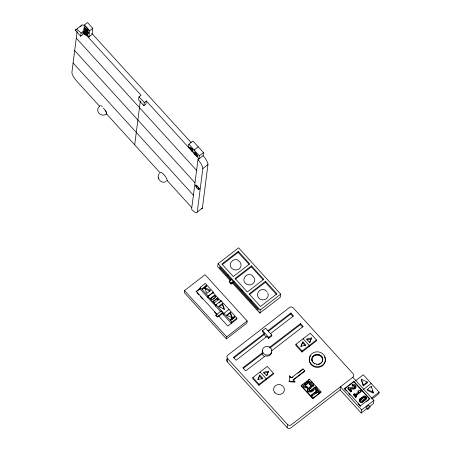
<?xml version="1.0" encoding="UTF-8"?>
<svg xmlns="http://www.w3.org/2000/svg" width="451" height="451" viewBox="0 0 451 451"><rect width="100%" height="100%" fill="white"/><g stroke="black" fill="none" stroke-linecap="round" stroke-linejoin="round"><path stroke-width="0.68" d="M304.718 370.818L293.184 379.731L294.937 381.664L294.875 382.177L289.164 381.664L289.672 375.875L291.431 377.803L302.965 368.89L304.718 370.818L304.65 371.336L293.116 380.249M77.138 31.502L71.912 72.29A8.107 2.3 52.3 0 0 76.783 81.186L99.598 106.267A5.406 4.984 7.3 0 0 99.006 113.297A5.406 4.984 7.3 0 0 106.616 113.985L160.15 172.829A5.406 1.533 52.3 0 1 164.829 175.693A5.406 1.533 52.3 0 1 166.571 181.065M77.476 28.847L75.43 30.431L80.695 36.215L81.09 33.115L83.655 31.136L84.45 24.929L87.528 22.55L92.793 28.34L91.998 34.547L88.92 36.92L87.167 34.992M83.142 31.531L82.742 34.631L80.695 36.215M84.765 30.6L83.739 31.395L83.474 33.43L84.134 34.152L84.393 33.955L84.653 31.92L85.312 32.641L85.047 34.676L84.393 33.955M87.325 32.241L87.584 30.2L86.71 29.236L86.445 31.271L87.325 32.241L88.097 31.643L88.357 29.608L85.724 26.716L84.438 27.703L84.179 29.738L85.059 30.707L85.312 30.505L85.577 28.469L86.451 29.433L86.192 31.474L85.312 30.505M84.134 34.152L84.393 32.117L85.932 30.927L87.906 33.098L87.646 35.133L86.88 35.73L87.139 33.695L87.906 33.098M85.059 30.707L85.318 28.667L86.598 27.68M85.307 34.479L85.566 32.444L86.226 33.165L85.966 35.206L85.307 34.479L85.047 34.676M85.966 35.206L86.479 32.968L87.139 33.695M88.92 36.92L89.715 30.713L92.793 28.34M86.22 35.003L141.062 95.2L139.009 96.785L138.615 99.891L143.88 105.675L145.932 104.091L146.327 100.99L198.981 158.87L199.381 155.77L203.48 152.601L192.949 141.022L188.851 144.19L188.45 147.297M134.702 144.856L140.323 100.962M143.88 105.675L144.275 102.574L146.327 100.99M191.991 151.254L192.188 149.704L192.701 149.309L189.967 147.189L189.454 147.584L191.991 151.254L192.504 150.859L192.701 149.309M193.716 153.081L194.116 149.98L198.215 146.812M194.623 154.152L194.821 152.601L195.334 152.201L197.865 155.871L197.352 156.271L194.623 154.152L195.136 153.757M203.085 155.702L197.961 159.665L191.596 209.32A8.107 2.3 52.3 0 0 197.262 212.004L202.386 208.041L207.95 164.592A8.107 2.3 52.3 0 0 203.085 155.702L203.48 152.601M198.22 188.868L198.158 189.386L196.399 187.453L196.467 186.94L195.587 185.975L195.723 184.938L196.597 185.902L196.664 185.384L198.423 187.317L198.355 187.83L199.229 188.8L199.1 189.832L198.22 188.868L199.246 188.073M196.399 187.453L197.493 186.145L196.467 186.94M184.549 290.534L184.284 292.603L226.408 338.91L246.917 323.063L247.182 320.994L205.058 274.687L184.549 290.534L226.673 336.841L226.408 338.91M197.262 212.004L202.826 168.556A8.107 2.3 52.3 0 0 197.961 159.665M200.069 288.403L196.224 291.374L196.157 291.887L200.002 288.916L200.199 287.366L205.329 283.403L213.227 292.085L213.092 293.122M204.607 288.589L204.737 287.558L210.611 290.41L206.767 293.381L204.737 287.558M206.034 286.56L206.169 285.528L206.659 286.069L202.741 289.108M207.9 297.598L208.097 296.048L213.227 292.085M214.496 295.27L210.645 298.241L210.583 298.759L214.428 295.788L214.496 295.27L215.809 296.719L215.741 297.237L214.428 295.788M217.128 298.162L213.278 301.133L213.216 301.651L217.061 298.68L217.128 298.162L218.442 299.611L218.374 300.129L217.061 298.68M231.882 282.394L259.81 313.09L280.313 297.243L280.714 294.142L238.59 247.836L218.081 263.683L217.681 266.783L230.461 280.832M214.529 303.1L214.597 302.582L218.442 299.611M215.798 306.285L215.995 304.729L221.125 300.772L236.922 318.135L236.786 319.167L227.817 326.101L218.611 315.982L217.326 316.968L215.843 315.339L221.018 310.987L222.501 312.622L222.388 313.524L218.543 316.495L218.611 315.982M217.326 316.968L222.501 312.622M219.006 302.869L221.058 301.285L221.125 300.772M224.124 309.651L222.326 304.47L222.456 303.433L218.611 306.404L224.485 309.262L222.456 303.433M223.696 314.967L223.893 313.411L229.023 309.454M231.442 279.552L229.396 281.136L229.26 282.174L231.013 284.102L234.092 281.723M231.013 284.102L231.149 283.065L233.201 281.48M230.224 313.152L230.354 312.12L226.509 315.091L232.383 317.944L232.248 318.981L230.224 313.152L226.926 315.7M222.304 264.636L238.162 252.385L238.291 251.348L249.702 263.891L233.297 276.57L221.886 264.027L238.291 251.348M236.922 318.135L231.791 322.093L231.594 323.649L222.388 313.524M340.116 389.856L361.178 413.009L361.578 409.903L340.511 386.749L340.116 389.856L290.901 427.886A2.7 2.492 7.3 0 1 287.095 427.537L227.197 361.696L227.597 358.596A2.7 2.492 7.3 0 1 227.89 355.078L289.412 307.543A2.7 2.492 7.3 0 1 293.218 307.886L353.11 373.732A2.7 2.492 7.3 0 1 352.817 377.245L373.879 400.398L373.484 403.498L369.735 406.396M234.306 316.461L230.461 319.432L231.121 320.154L234.965 317.183L234.306 316.461L234.17 317.493L230.811 320.092M235.467 279.107L251.325 266.857L251.455 265.819L263.745 279.327L247.334 292L235.05 278.498L251.455 265.819M259.81 313.09L260.204 309.989L280.714 294.142M252.893 377.543L252.757 378.581L258.902 385.329L273.255 374.24L273.391 373.202L267.246 366.454L252.893 377.543L259.032 384.297L258.902 385.329M249.504 294.542L265.363 282.292L265.498 281.255L276.908 293.798L260.503 306.471L249.093 293.934L265.498 281.255M264.213 333.588L233.455 357.355L236.087 360.248L266.845 336.48L268.599 338.408L271.677 336.034L271.806 334.997L265.667 328.243L262.589 330.622L262.459 331.66L264.213 333.588L264.077 334.619L233.866 357.964M264.179 356.363L262.589 354.616L262.341 352.49A4.73 4.363 7.3 0 1 262.527 350.235M258.209 379.291L259.81 375.074L262.882 378.451L257.758 379.533L259.81 375.074M268.599 338.408L268.734 337.376L271.806 334.997M266.079 379.787L266.214 378.75L260.069 371.996M268.525 371.212L266.468 375.677L263.401 372.3L268.525 371.212L268.39 372.25L263.908 373.197M268.255 331.395L290.737 314.02L290.872 312.988L293.505 315.88L270.47 333.678M289.672 375.875L289.61 376.393L290.923 377.837M289.164 381.664L289.232 381.146L294.937 381.664M295.957 344.271L295.822 345.303L301.967 352.056L316.32 340.962L316.455 339.93L310.311 333.176L295.957 344.271L302.097 351.019L301.967 352.056M287.095 427.537L287.49 424.436L227.597 358.596M269.845 348.02L300.394 324.635L300.524 323.598L303.157 326.496L271.57 350.901M300.98 346.656L302.875 341.796L305.947 345.173L300.823 346.261L302.875 341.796M302.897 369.408L302.965 368.89M301.172 385.983L301.24 385.464L309.442 379.128L321.022 391.857L320.954 392.376L312.752 398.712L301.172 385.983L302.813 384.714M309.144 346.509L309.279 345.477L303.134 338.724M303.799 385.43A2.362 2.182 7.3 0 1 304.493 384.511L304.555 383.998L307.289 381.884A2.362 2.182 7.3 0 1 310.621 382.183A2.362 2.182 7.3 0 1 310.361 385.261L309.487 384.297A1.015 0.936 7.3 0 0 309.595 382.978A1.015 0.936 7.3 0 0 308.168 382.848L305.434 384.962L305.366 385.481A1.015 0.936 7.3 0 0 305.259 386.795A1.015 0.936 7.3 0 0 306.686 386.924L307.559 387.888A2.362 2.182 7.3 0 1 307.046 388.193M306.686 386.924L306.753 386.406A1.015 0.936 7.3 0 1 305.321 386.281A1.015 0.936 7.3 0 1 305.434 384.962M304.493 384.511L307.227 382.403L307.289 381.884M307.559 387.888L307.627 387.375L306.753 386.406M308.168 382.848L308.101 383.367A1.015 0.936 7.3 0 1 308.326 383.237M311.9 359.447L311.985 358.799L311.974 360.749C310.062 352.609 324.162 352.428 322.662 360.422L322.674 358.472M309.442 379.128L309.375 379.646L308.281 380.492M308.495 392.156A2.362 2.182 7.3 0 1 308.292 388.694L308.36 388.176L312.887 384.675L313.766 385.644L309.324 389.078L309.256 389.591L310.925 388.305M312.272 357.53L312.193 358.179C313.947 353.471 321.676 354.204 322.589 359.12M312.831 357.029L312.915 356.38M312.413 361.995L312.058 360.107M313.772 356.076L313.857 355.427M313.18 363.106L313.265 362.457L312.498 361.352M314.956 355.388L315.035 354.74M309.082 389.771A1.015 0.936 7.3 0 0 310.576 391.04L310.638 390.521L315.08 387.088L315.959 388.052L311.432 391.553A2.362 2.182 7.3 0 1 308.101 391.254A2.362 2.182 7.3 0 1 308.36 388.176M314.229 363.996L314.313 363.348L313.265 362.457M311.365 392.071L311.432 391.553M316.292 355.01L316.377 354.362M308.292 388.694L312.819 385.193L312.887 384.675M319.641 392.099L318.615 392.894L317.617 391.795L312.317 395.888L312.25 396.406L311.376 395.442L316.67 391.344L316.737 390.831L315.734 389.726L316.76 388.937L319.641 392.099L319.573 392.618L316.692 389.45L316.76 388.937M317.701 354.965L317.786 354.317M316.867 364.904L316.946 364.256C319.223 364.453 321.591 363.213 322.454 361.048L322.375 361.691L322.747 359.774M312.752 398.712L312.819 398.194L321.022 391.857M310.576 391.04L315.018 387.606L315.08 387.088M319.077 355.264L319.161 354.616M318.271 364.859L318.355 364.216M315.734 389.726L315.666 390.245L316.692 389.45M320.334 355.873L320.419 355.23M319.612 364.481L319.697 363.839M321.383 356.764L321.467 356.121M320.791 363.794L320.875 363.145M317.549 392.314L317.617 391.795M322.155 357.874L322.234 357.226M321.732 362.841L321.817 362.198M346.475 391.017L344.62 388.976L344.682 388.458L353.911 381.326L369.707 398.69L360.479 405.821L360.417 406.34L358.094 403.786M352.18 384.821L352.919 385.633A1.139 1.054 7.3 0 1 354.525 385.78A1.139 1.054 7.3 0 1 354.401 387.262L348.719 387.494L347.789 388.683L350.748 391.936L351.684 390.752L349.779 388.661L354.08 388.525A2.278 2.103 7.3 0 0 355.715 385.577A2.278 2.103 7.3 0 0 352.18 384.821L352.113 385.34L352.857 386.152A1.139 1.054 7.3 0 1 354.537 387.578M348.651 388.012L348.719 387.494M350.748 391.936L351.684 390.752M352.857 386.152L352.919 385.633M344.62 388.976L353.843 381.845L353.911 381.326M350.855 390.431L349.711 389.179L354.012 389.044L354.08 388.525M355.072 395.065L355.134 394.552L354.385 393.717L353.516 394.388L353.449 394.907L355.721 397.399L356.651 396.215L355.794 395.273L360.986 391.265L360.326 390.538L358.009 390.916L357.942 391.434L358.697 392.263L358.765 391.744L358.009 390.916M354.334 387.781L354.401 387.262M354.317 394.236L354.385 393.717M355.794 395.273L355.726 395.792L360.918 391.778L360.986 391.265M355.721 397.399L356.651 396.215M361.398 379.24L361.296 380.013L363.264 385.893L367.232 382.82L367.334 382.048L361.398 379.24L363.359 385.115L363.264 385.893M360.326 390.538L360.259 391.056L360.918 391.778M360.016 399.293L360.084 398.774L363.111 396.435A1.996 1.843 7.3 0 1 365.924 396.688A1.996 1.843 7.3 0 1 365.705 399.282L365.637 399.8L362.61 402.14A1.996 1.843 7.3 0 1 359.672 399.642M360.321 400.623A0.998 0.919 7.3 0 1 360.665 400.003L360.732 399.485L363.76 397.145A0.998 0.919 7.3 0 1 365.163 397.275A0.998 0.919 7.3 0 1 365.056 398.571L364.989 399.09M362.61 402.14L362.677 401.621L365.705 399.282M360.665 400.003L363.692 397.664L363.76 397.145M367.311 389.455L367.21 390.233L373.146 393.041L373.248 392.263L371.28 386.389L367.311 389.455L373.248 392.263M371.184 387.161L371.28 386.389M355.349 380.915L363.297 374.775L379.094 392.139L378.896 393.689L372.007 399.011M266.924 375.435L267.804 373.524M309.696 342.799L310.576 340.888M159.338 173.364C155.696 177.429 160.979 184.25 165.821 181.685M258.637 291.555C260.283 289.412 263.531 288.882 265.791 290.354M75.712 29.822L81.862 25.07M80.041 26.863L81.58 25.673M86.451 29.433L87.477 28.644M87.584 30.2L88.357 29.608M85.312 32.641L86.592 31.649M86.226 33.165L87.252 32.376M202.826 168.556L207.95 164.592M195.587 185.975L196.613 185.181M206.169 285.528L202.324 288.499L202.815 289.04M215.809 296.719L211.964 299.69L210.645 298.241M212.996 299.357L214.642 298.083M219.028 307.018L222.326 304.47M215.843 315.339L217.123 314.347L196.224 291.374M226.673 336.841L247.182 320.994M267.838 330.786L290.872 312.988M259.032 384.297L273.391 373.202M302.097 351.019L316.455 339.93M291.91 377.899L293.009 377.047M297.953 373.225L302.35 369.831M305.913 385.058L307.554 383.79M312.374 391.293L313.879 390.126M316.737 390.831L311.438 394.924L312.317 395.888M315.959 393.537L317.019 392.72M352.817 377.245L291.295 424.78A2.7 2.492 7.3 0 1 287.49 424.436M363.359 385.115L367.334 382.048M355.134 394.552L358.765 391.744M363.247 389.596L371.196 383.457M361.025 398.509L362.542 397.342M365.056 398.571L362.029 400.911A0.998 0.919 7.3 0 1 360.625 400.781A0.998 0.919 7.3 0 1 360.732 399.485M362.97 400.646L363.98 399.868M366.387 401.728L368.557 400.048M371.145 398.278L379.094 392.139M361.578 409.903L373.879 400.398M361.178 413.009L367.063 408.459M262.437 352.761L242.886 367.723L245.739 370.863L265.413 355.867A4.73 4.363 7.3 0 0 271.694 352.203M269.422 347.411L300.524 323.598M243.315 368.332L262.302 353.793M232.338 260.729C234.12 259.364 236.69 259.235 238.585 260.452M245.942 275.685C247.723 274.321 250.294 274.185 252.188 275.403M306.973 339.924L311.455 338.972M316.946 364.256L314.313 363.348M205.194 288.877L209.89 291.16M189.454 147.584L192.188 149.704M196.771 155.026L197.865 155.871M84.45 24.929L89.715 30.713M91.965 33.554L191.139 142.567M84.438 27.703L85.318 28.667M87.804 31.936L88.633 33.289L86.44 30.877M188.851 144.19L199.381 155.77M83.739 31.395L84.393 32.117M139.009 96.785L144.275 102.574M76.287 38.155L196.924 170.766M74.697 50.568L194.86 182.661M197.425 186.663L199.179 188.591M73.107 62.982L193.744 195.593M238.162 252.385L249.11 264.421M251.325 266.857L263.136 279.84M265.363 282.292L276.773 294.83M353.843 381.845L369.64 399.208M290.737 314.02L292.93 316.433M300.394 324.635L302.587 327.048M167.174 180.547L191.681 207.488M347.856 388.164L350.816 391.417M353.516 394.388L355.788 396.886M344.682 388.458L360.479 405.821M302.745 342.833L305.378 345.725M348.798 393.571L350.19 395.104M218.081 263.683L260.204 309.989M227.642 274.631L228.578 275.668M241.2 289.542L242.621 291.104M250.204 299.436L251.624 301.003M230.839 280.071L219.569 267.68L219.705 266.642L258.316 309.093L258.186 310.13L233.066 282.518M229.396 281.136L231.149 283.065M311.224 381.681L313.541 384.229M315.858 386.772L317.25 388.3M312.819 385.193L313.699 386.157M315.018 387.606L315.892 388.57M262.589 330.622L268.734 337.376M264.077 334.619L266.276 337.032M301.24 385.464L312.819 398.194M221.058 301.285L213.16 292.603L208.035 296.566L215.933 305.248M213.278 301.133L214.597 302.582M200.199 287.366L208.097 296.048M215.995 304.729L231.791 322.093M200.002 288.916L220.905 311.895M197.087 292.908L198.942 294.954M200.334 296.482L202.657 299.036M214.27 311.799L216.593 314.353M215.894 314.95L217.376 316.579M259.68 376.106L262.313 379.003M194.821 152.601L197.352 156.271M230.354 312.12L232.383 317.944M372.272 390.425L373.146 393.041M158.29 177.852L158.583 178.759M252.318 275.888A5.406 4.984 7.3 0 1 253.434 283.194A5.406 4.984 7.3 0 1 245.485 283.437A5.406 4.984 7.3 0 1 245.756 276.085M267.736 292.834A5.406 4.984 7.3 0 1 262.448 299.87A5.406 4.984 7.3 0 1 258.412 291.994M265.921 290.839A5.406 4.984 7.3 0 1 266.969 291.729M238.714 260.932A5.406 4.984 7.3 0 1 239.831 268.244A5.406 4.984 7.3 0 1 231.882 268.486A5.406 4.984 7.3 0 1 232.152 261.135M324.59 356.842A8.107 7.481 7.3 0 1 316.658 367.39A8.107 7.481 7.3 0 1 310.604 355.574M307.627 387.375A2.362 2.182 7.3 0 1 304.301 387.071A2.362 2.182 7.3 0 1 304.555 383.998M310.638 390.521A1.015 0.936 7.3 0 1 309.211 390.391A1.015 0.936 7.3 0 1 309.324 389.078M303.895 387.105A2.362 2.182 7.3 0 1 303.703 386.558M307.227 382.403A2.362 2.182 7.3 0 1 310.711 385.363M309.674 383.705A1.015 0.936 7.3 0 1 309.595 384.635M227.197 361.696A2.7 2.492 7.3 0 1 227.022 358.658M202.386 208.041A8.107 2.3 52.3 0 1 201.484 208.819M75.43 30.431A8.107 2.3 52.3 0 1 81.09 33.115M81.676 25.318A8.107 2.3 52.3 0 1 84.557 25.882M99.609 106.278A5.384 1.697 44.7 0 1 100.269 105.686M100.951 105.793A5.384 1.697 44.7 0 1 102.298 106.442M103.375 108.054A5.406 1.533 52.3 0 1 106.616 113.985M105.387 110.089A5.384 1.33 59.8 0 1 105.686 110.698M105.951 111.29A5.384 1.33 59.8 0 1 106.611 113.973M355.647 386.095A2.278 2.103 7.3 0 1 354.012 389.044M352.113 385.34A2.278 2.103 7.3 0 1 352.614 385.047M365.468 396.88A1.996 1.843 7.3 0 1 365.637 399.8M363.483 396.7A1.996 1.843 7.3 0 1 363.98 396.559M363.692 397.664A0.998 0.919 7.3 0 1 365.163 398.915M362.677 401.621A1.996 1.843 7.3 0 1 359.864 401.367A1.996 1.843 7.3 0 1 360.084 398.774M366.37 408.093A2.03 0.53 -42.3 0 1 367.227 406.261A2.03 0.53 -42.3 0 1 368.991 405.753M311.59 337.94L309.533 342.399L306.466 339.022L311.59 337.94M269.788 347.191L268.689 346.65A4.73 4.363 7.3 0 0 262.471 351.453L263.525 353.516L265.543 354.83A4.73 4.363 7.3 0 0 271.761 350.027L271.378 348.939L269.788 347.191M274.901 392.68A5.406 4.984 7.3 0 0 284.096 391.271A5.406 4.984 7.3 0 0 278.013 384.585A5.406 4.984 7.3 0 0 274.901 392.68M311.213 364.042A8.107 7.481 7.3 0 0 325.002 361.928A8.107 7.481 7.3 0 0 315.88 351.898A8.107 7.481 7.3 0 0 311.213 364.042M368.129 408.967A2.03 0.53 -42.3 0 0 370.136 406.56A2.03 0.53 -42.3 0 0 367.61 408.2A2.03 0.53 -42.3 0 0 368.129 408.967"/></g></svg>
